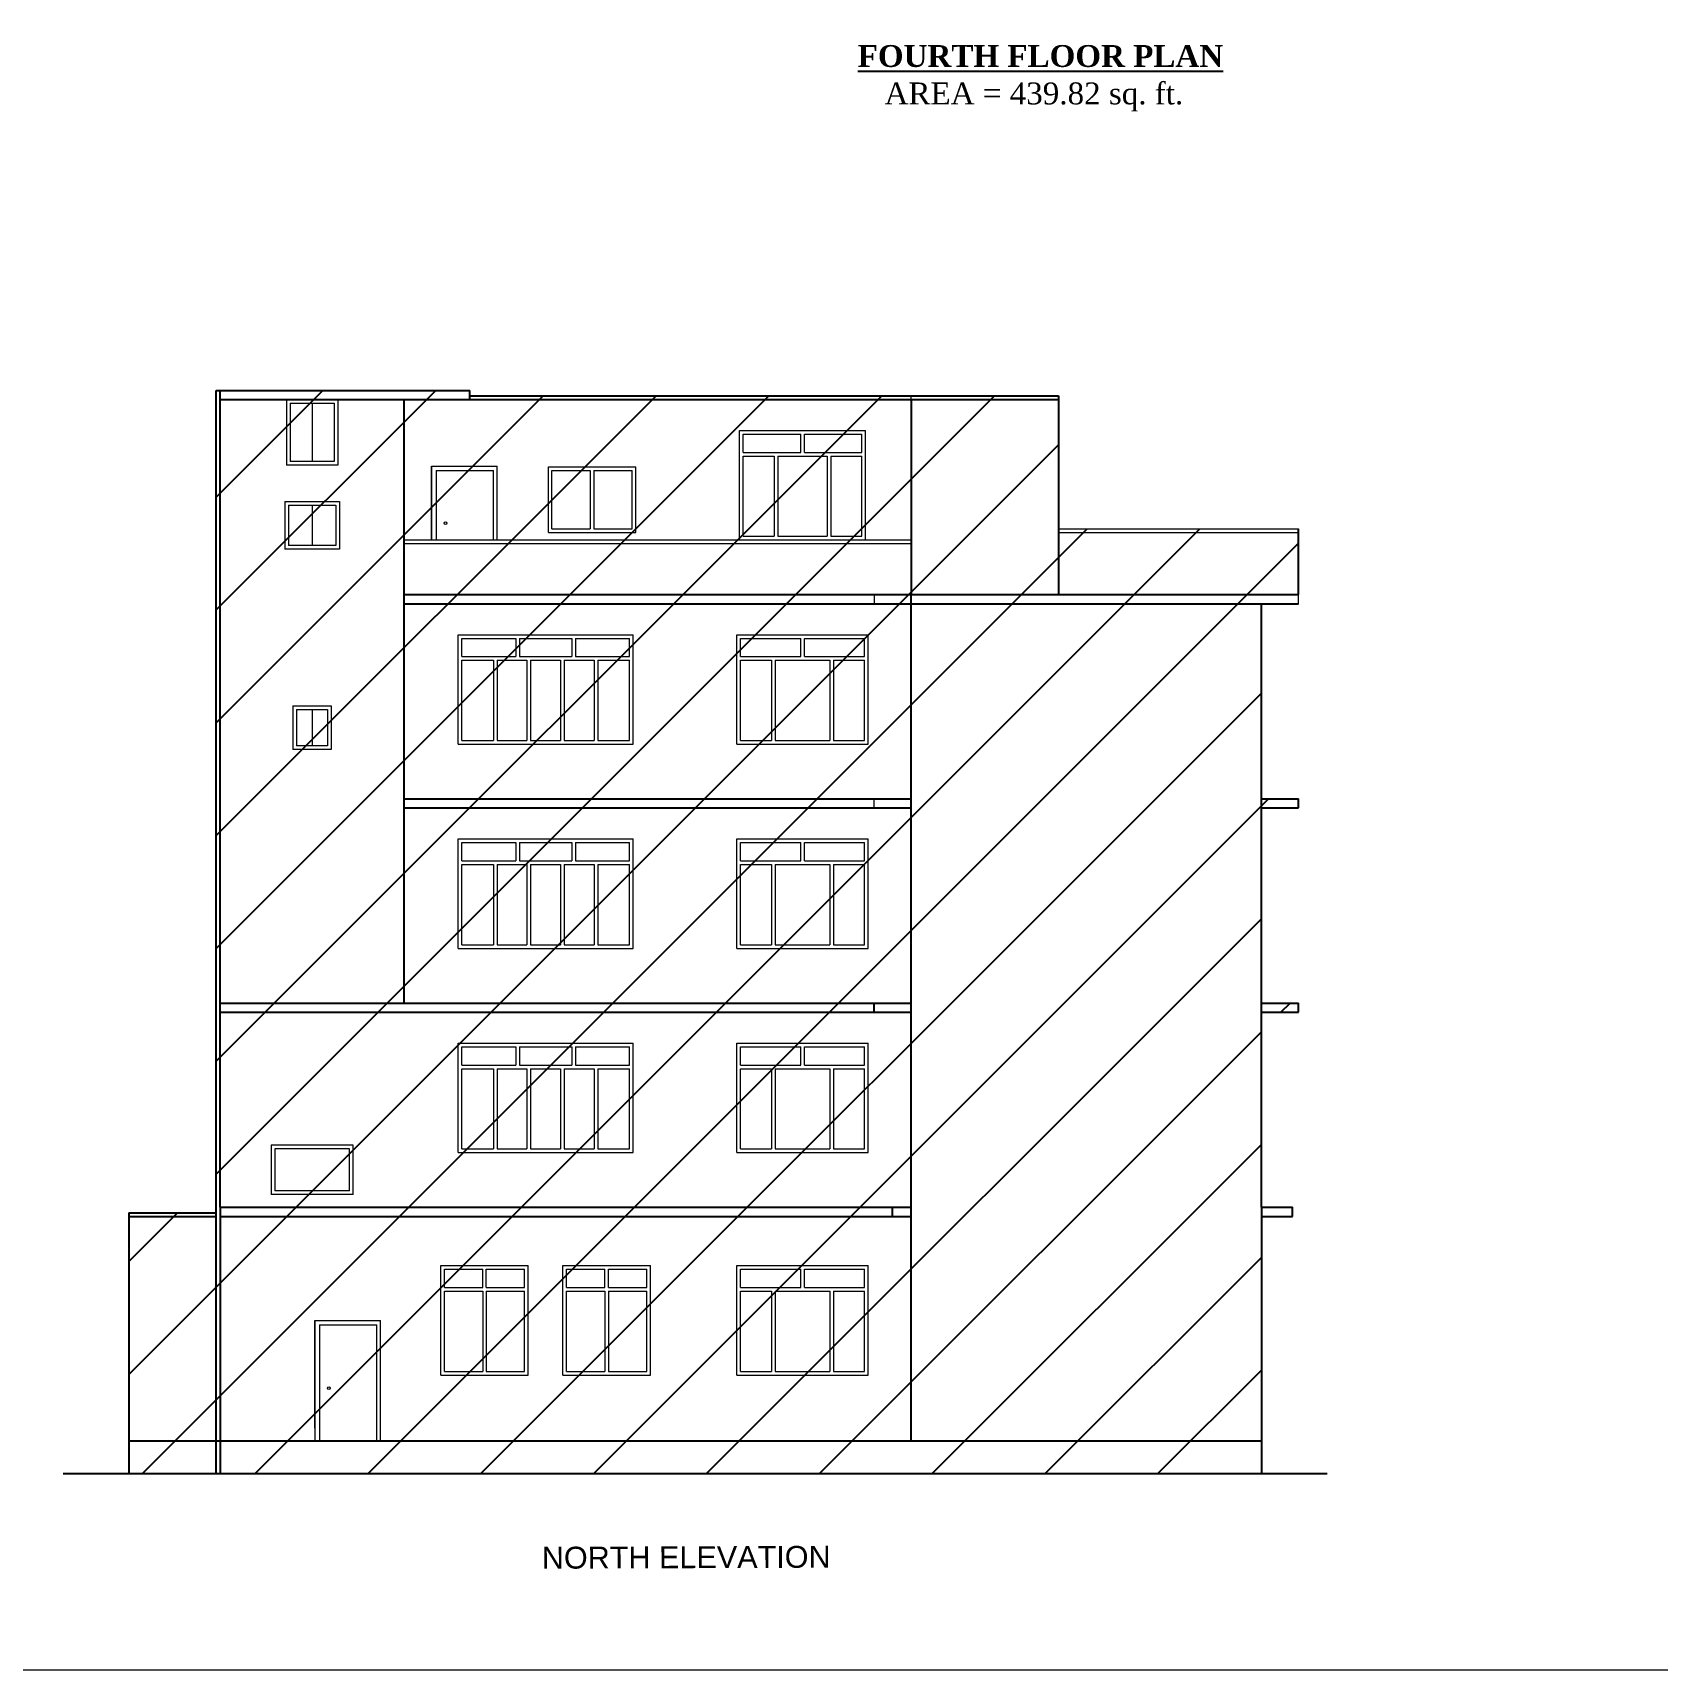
# Model space of a CAD drawing. Header units: inches. Extents: x 4069 to 291496, y -47643 to 12535.
# Drawn here: x 90968 to 91860, y 822 to 1721 of the extents above; entities that cross this region are included whole.
import ezdxf

# ---------------------------------------------------------------- set-up
doc = ezdxf.new("R2010")
doc.units = ezdxf.units.IN
doc.header["$LTSCALE"] = 5
doc.header["$MEASUREMENT"] = 0
for name, color, linetype, lineweight in [('A-WALL', 7, 'Continuous', 9), ('DOOR', 62, 'Continuous', 0), ('ele1', 21, 'Continuous', 20), ('Railing', 43, 'Continuous', 18), ('win', 5, 'Continuous', 18)]:
    doc.layers.add(name, color=color, linetype=linetype, lineweight=lineweight)
for name, color, linetype in [('column', 4, 'Continuous'), ('TEXT', 6, 'Continuous'), ('WALL', 7, 'Continuous')]:
    doc.layers.add(name, color=color, linetype=linetype)
doc.styles.add('DIMTEXT', font='arial.ttf', dxfattribs={"height": 8})
doc.styles.add('ordinary', font='times.ttf')

msp = doc.modelspace()

# ---------------------------------------------------------------- hatches: boundary and pattern name
at = {"layer": 'WALL', "linetype": 'ByBlock', "ltscale": 5, "true_color": 0xf8991e}
h = msp.add_hatch(dxfattribs=at)
h.set_pattern_fill('ANSI31', color=30, scale=350)
h.set_pattern_definition([(45, (83816.94, 5103.35), (-30.93592, 30.93592), [])])
h.paths.add_polyline_path([(91068.90565, 1524.38382), (91068.90565, 1073.38382), (91020.90565, 1073.38382), (91020.90565, 930.38382), (91641.90565, 930.38382), (91641.90565, 1071.38382), (91658.94007, 1071.38382), (91658.94007, 1076.38382), (91641.90565, 1076.38382), (91641.90565, 1183.38382), (91662.34696, 1183.38382), (91662.34696, 1188.38382), (91641.90565, 1188.38382), (91641.90565, 1295.38382), (91662.34696, 1295.38382), (91662.34696, 1300.38382), (91641.90565, 1300.38382), (91641.90565, 1407.38382), (91662.34696, 1407.38382), (91662.34696, 1448.38382), (91530.61412, 1448.38382), (91530.61412, 1521.38382), (91207.98462, 1521.38382), (91207.98462, 1524.38382)])

# ---------------------------------------------------------------- linework, layer by layer
at = {"layer": 'A-WALL', "ltscale": 5}
for p, q in [((91068.90565, 1524.38382), (91070.98454, 1524.38382)), ((91449.98454, 1519.38382), (91449.98454, 1521.38382)), ((91429.54324, 1412.38382), (91429.54324, 1407.38382)), ((91662.34696, 1407.38382), (91662.34696, 1412.38382)), ((91429.54324, 1295.38382), (91429.54324, 1300.38382))]:
    msp.add_line(p, q, dxfattribs=at)
for centre in [(91194.63414, 1451.61927), (91130.63406, 977.13382)]:
    msp.add_circle(centre, 0.7664, dxfattribs=at)
at = {"layer": 'DOOR', "lineweight": 13}
for p, q in [((91186.98462, 1442.38382), (91186.98462, 1482.86927)), ((91186.98462, 1482.86927), (91186.98462, 1442.38382)), ((91186.98462, 1482.86927), (91222.98462, 1482.86927)), ((91222.98462, 1442.38382), (91222.98462, 1482.86927)), ((91189.48462, 1480.36927), (91189.48462, 1442.38382)), ((91189.48462, 1480.36927), (91220.98462, 1480.36927)), ((91220.98462, 1442.38382), (91220.98462, 1480.36927)), ((91122.98454, 955.31568), (91122.98454, 1014.38382)), ((91122.98454, 1014.38382), (91122.98454, 948.38382)), ((91122.98454, 1014.38382), (91158.98454, 1014.38382)), ((91125.48454, 1011.88382), (91125.48454, 948.38382)), ((91125.48454, 1011.88382), (91156.98454, 1011.88382)), ((91156.98454, 948.38382), (91156.98454, 1011.88382)), ((91158.98454, 948.38382), (91158.98454, 1014.38382))]:
    msp.add_line(p, q, dxfattribs=at)
at = {"layer": 'ele1'}
msp.add_lwpolyline([(90199.57197, 2977.82099), (93284.53642, 2977.82099), (93284.53642, 822.48801), (90199.57197, 822.48801)], close=True, dxfattribs=at)
msp.add_lwpolyline([(90199.57197, 2977.82099), (93284.53642, 2977.82099), (93284.53642, 822.48801), (90199.57197, 822.48801)], close=True, dxfattribs=at)
at = {"layer": 'Railing', "color": 30}
for p, q in [((91530.61412, 1448.38382), (91662.34696, 1448.38382)), ((91530.61412, 1446.38382), (91662.34696, 1446.38382)), ((91171.98462, 1442.38382), (91449.98454, 1442.38382)), ((91171.98462, 1440.38382), (91449.98454, 1440.38382))]:
    msp.add_line(p, q, dxfattribs=at)
at = {"layer": 'WALL', "color": 2, "linetype": 'ByBlock', "ltscale": 5}
for p, q in [((91068.90565, 930.38382), (91068.90565, 1524.38382)), ((91068.90565, 1524.38382), (91207.98462, 1524.38382)), ((91070.98454, 1076.38382), (91070.98454, 1524.38382)), ((91070.98454, 1519.38382), (91207.98462, 1519.38382)), ((91171.98462, 1188.38382), (91171.98462, 1519.38382)), ((91207.98462, 1519.38382), (91207.98462, 1524.38382)), ((91207.98462, 1521.38382), (91530.61412, 1521.38382)), ((91207.98462, 1519.38382), (91530.61412, 1519.38382)), ((91449.98454, 1519.38382), (91449.98454, 1412.38382)), ((91530.61412, 1521.38382), (91530.61412, 1412.38382)), ((91662.34696, 1412.38382), (91662.34696, 1448.38382)), ((91171.98462, 1412.38382), (91530.61412, 1412.38382)), ((91449.98454, 948.38382), (91449.98454, 1412.38382)), ((91530.61412, 1412.38382), (91662.34696, 1412.38382)), ((91171.98462, 1407.38382), (91449.98454, 1407.38382)), ((91449.98454, 1407.38382), (91662.34696, 1407.38382)), ((91641.90565, 1188.38382), (91641.90565, 1407.38382)), ((91171.98462, 1300.38382), (91449.98454, 1300.38382)), ((91171.98462, 1295.38382), (91449.98454, 1295.38382)), ((91171.98462, 1188.38382), (91171.98462, 1295.38382)), ((91641.90565, 1300.38382), (91662.34696, 1300.38382)), ((91641.90565, 1295.38382), (91662.34696, 1295.38382)), ((91662.34696, 1295.38382), (91662.34696, 1300.38382)), ((91070.98454, 1188.38382), (91449.98454, 1188.38382)), ((91429.54324, 1183.38382), (91429.54324, 1188.38382)), ((91641.90565, 1188.38382), (91662.34696, 1188.38382)), ((91641.90565, 1076.38382), (91641.90565, 1188.38382)), ((91662.34696, 1183.38382), (91662.34696, 1188.38382)), ((91070.98454, 1183.38382), (91449.98454, 1183.38382)), ((91641.90565, 1183.38382), (91662.34696, 1183.38382)), ((91020.90565, 1073.38382), (91068.90565, 1073.38382)), ((91020.90565, 1073.38382), (91020.90565, 930.38382)), ((91020.90565, 1071.38382), (91068.90565, 1071.38382)), ((91070.98455, 1076.38382), (91449.98454, 1076.38382)), ((91070.98455, 1076.38382), (91070.98455, 930.38382)), ((91070.98455, 1071.38382), (91449.98454, 1071.38382)), ((91439.76389, 1071.38382), (91439.76389, 1076.38382)), ((91641.90565, 1076.38382), (91658.94007, 1076.38382)), ((91641.90565, 1076.38382), (91641.90565, 930.38382)), ((91641.90565, 1071.38382), (91658.94007, 1071.38382)), ((91658.94007, 1071.38382), (91658.94007, 1076.38382)), ((91020.90565, 948.38382), (91641.90565, 948.38382)), ((90984.90565, 930.38382), (91677.90565, 930.38382))]:
    msp.add_line(p, q, dxfattribs=at)
at = {"layer": 'win'}
for p, q in [((91107.48458, 1519.38382), (91107.48458, 1483.38382)), ((91107.48458, 1519.38382), (91135.48458, 1519.38382)), ((91135.48458, 1519.38382), (91135.48458, 1483.38382)), ((91109.48458, 1517.38382), (91109.48458, 1485.38382)), ((91109.48458, 1517.38382), (91133.48458, 1517.38382)), ((91121.48458, 1517.38382), (91121.48458, 1485.38382)), ((91133.48458, 1517.38382), (91133.48458, 1485.38382)), ((91355.86492, 1502.38382), (91424.86492, 1502.38382)), ((91355.86492, 1442.38382), (91355.86492, 1502.38382)), ((91357.86492, 1500.38382), (91389.36492, 1500.38382)), ((91357.86492, 1490.38382), (91357.86492, 1500.38382)), ((91389.36492, 1490.38382), (91389.36492, 1500.38382)), ((91391.36492, 1500.38382), (91422.86492, 1500.38382)), ((91391.36492, 1490.38382), (91391.36492, 1500.38382)), ((91422.86492, 1490.38382), (91422.86492, 1500.38382)), ((91424.86492, 1442.38382), (91424.86492, 1502.38382)), ((91135.48458, 1483.38382), (91107.48458, 1483.38382)), ((91133.48458, 1485.38382), (91109.48458, 1485.38382)), ((91250.98462, 1482.38382), (91298.98462, 1482.38382)), ((91250.98462, 1446.38382), (91250.98462, 1482.38382)), ((91298.98462, 1446.38382), (91298.98462, 1482.38382)), ((91357.86492, 1490.38382), (91389.36492, 1490.38382)), ((91357.86492, 1488.38382), (91374.86492, 1488.38382)), ((91357.86492, 1444.38382), (91357.86492, 1488.38382)), ((91374.86492, 1488.38382), (91374.86492, 1444.38382)), ((91376.86492, 1488.38382), (91403.86492, 1488.38382)), ((91376.86492, 1488.38382), (91376.86492, 1444.38382)), ((91391.36492, 1490.38382), (91422.86492, 1490.38382)), ((91403.86492, 1488.38382), (91403.86492, 1444.38382)), ((91405.86492, 1488.38382), (91422.86492, 1488.38382)), ((91405.86492, 1488.38382), (91405.86492, 1444.38382)), ((91422.86492, 1444.38382), (91422.86492, 1488.38382)), ((91252.98462, 1448.38382), (91252.98462, 1480.38382)), ((91252.98462, 1480.38382), (91273.98462, 1480.38382)), ((91273.98462, 1480.38382), (91273.98462, 1448.38382)), ((91275.98462, 1480.38382), (91296.98462, 1480.38382)), ((91275.98462, 1480.38382), (91275.98462, 1448.38382)), ((91296.98462, 1448.38382), (91296.98462, 1480.38382)), ((91106.48458, 1463.38382), (91106.48458, 1437.38382)), ((91106.48458, 1463.38382), (91136.48458, 1463.38382)), ((91108.48458, 1461.38382), (91108.48458, 1439.38382)), ((91108.48458, 1461.38382), (91134.48458, 1461.38382)), ((91121.48458, 1461.38382), (91121.48458, 1439.38382)), ((91134.48458, 1461.38382), (91134.48458, 1439.38382)), ((91136.48458, 1463.38382), (91136.48458, 1437.38382)), ((91250.98462, 1446.38382), (91298.98462, 1446.38382)), ((91252.98462, 1448.38382), (91273.98462, 1448.38382)), ((91275.98462, 1448.38382), (91296.98462, 1448.38382)), ((91136.48458, 1437.38382), (91106.48458, 1437.38382)), ((91134.48458, 1439.38382), (91108.48458, 1439.38382)), ((91355.86492, 1442.38382), (91424.86492, 1442.38382)), ((91357.86492, 1444.38382), (91374.86492, 1444.38382)), ((91376.86492, 1444.38382), (91403.86492, 1444.38382)), ((91405.86492, 1444.38382), (91422.86492, 1444.38382)), ((91201.48462, 1390.38382), (91297.48462, 1390.38382)), ((91201.48462, 1330.38382), (91201.48462, 1390.38382)), ((91203.48462, 1388.38382), (91233.15129, 1388.38382)), ((91203.48462, 1378.38382), (91203.48462, 1388.38382)), ((91233.15129, 1388.38382), (91233.15129, 1378.38382)), ((91235.15129, 1388.38382), (91263.81796, 1388.38382)), ((91235.15129, 1388.38382), (91235.15129, 1378.38382)), ((91263.81796, 1388.38382), (91263.81796, 1378.38382)), ((91265.81796, 1388.38382), (91295.48462, 1388.38382)), ((91265.81796, 1388.38382), (91265.81796, 1378.38382)), ((91295.48462, 1378.38382), (91295.48462, 1388.38382)), ((91297.48462, 1330.38382), (91297.48462, 1390.38382)), ((91354.36492, 1390.38382), (91426.36492, 1390.38382)), ((91354.36492, 1330.38382), (91354.36492, 1390.38382)), ((91356.36492, 1388.38382), (91389.36492, 1388.38382)), ((91356.36492, 1378.38382), (91356.36492, 1388.38382)), ((91389.36492, 1378.38382), (91389.36492, 1388.38382)), ((91391.36492, 1388.38382), (91424.36492, 1388.38382)), ((91391.36492, 1378.38382), (91391.36492, 1388.38382)), ((91424.36492, 1378.38382), (91424.36492, 1388.38382)), ((91426.36492, 1330.38382), (91426.36492, 1390.38382)), ((91203.48462, 1378.38382), (91233.15129, 1378.38382)), ((91203.48462, 1376.38382), (91220.88462, 1376.38382)), ((91203.48462, 1332.38382), (91203.48462, 1376.38382)), ((91220.88462, 1376.38382), (91220.88462, 1332.38382)), ((91222.88462, 1376.38382), (91239.28462, 1376.38382)), ((91222.88462, 1376.38382), (91222.88462, 1332.38382)), ((91235.15129, 1378.38382), (91263.81796, 1378.38382)), ((91239.28462, 1376.38382), (91239.28462, 1332.38382)), ((91241.28462, 1376.38382), (91257.68462, 1376.38382)), ((91241.28462, 1376.38382), (91241.28462, 1332.38382)), ((91257.68462, 1376.38382), (91257.68462, 1332.38382)), ((91259.68462, 1376.38382), (91276.08462, 1376.38382)), ((91259.68462, 1376.38382), (91259.68462, 1332.38382)), ((91265.81796, 1378.38382), (91295.48462, 1378.38382)), ((91276.08462, 1376.38382), (91276.08462, 1332.38382)), ((91278.08462, 1376.38382), (91295.48462, 1376.38382)), ((91278.08462, 1376.38382), (91278.08462, 1332.38382)), ((91295.48462, 1332.38382), (91295.48462, 1376.38382)), ((91356.36492, 1378.38382), (91389.36492, 1378.38382)), ((91356.36492, 1376.38382), (91373.36492, 1376.38382)), ((91356.36492, 1332.38382), (91356.36492, 1376.38382)), ((91373.36492, 1376.38382), (91373.36492, 1332.38382)), ((91375.36492, 1376.38382), (91405.36492, 1376.38382)), ((91375.36492, 1376.38382), (91375.36492, 1332.38382)), ((91391.36492, 1378.38382), (91424.36492, 1378.38382)), ((91405.36492, 1376.38382), (91405.36492, 1332.38382)), ((91407.36492, 1376.38382), (91424.36492, 1376.38382)), ((91407.36492, 1376.38382), (91407.36492, 1332.38382)), ((91424.36492, 1332.38382), (91424.36492, 1376.38382)), ((91110.98458, 1351.38382), (91110.98458, 1327.38382)), ((91110.98458, 1351.38382), (91131.98458, 1351.38382)), ((91112.98458, 1349.38382), (91112.98458, 1329.38382)), ((91112.98458, 1349.38382), (91129.98458, 1349.38382)), ((91121.48458, 1349.38382), (91121.48458, 1329.38382)), ((91129.98458, 1349.38382), (91129.98458, 1329.38382)), ((91131.98458, 1351.38382), (91131.98458, 1327.38382)), ((91129.98458, 1329.38382), (91112.98458, 1329.38382)), ((91201.48462, 1330.38382), (91297.48462, 1330.38382)), ((91203.48462, 1332.38382), (91220.88462, 1332.38382)), ((91222.88462, 1332.38382), (91239.28462, 1332.38382)), ((91241.28462, 1332.38382), (91257.68462, 1332.38382)), ((91259.68462, 1332.38382), (91276.08462, 1332.38382)), ((91278.08462, 1332.38382), (91295.48462, 1332.38382)), ((91354.36492, 1330.38382), (91426.36492, 1330.38382)), ((91356.36492, 1332.38382), (91373.36492, 1332.38382)), ((91375.36492, 1332.38382), (91405.36492, 1332.38382)), ((91407.36492, 1332.38382), (91424.36492, 1332.38382)), ((91131.98458, 1327.38382), (91110.98458, 1327.38382)), ((91201.48462, 1278.38382), (91297.48462, 1278.38382)), ((91201.48462, 1218.38382), (91201.48462, 1278.38382)), ((91203.48462, 1276.38382), (91233.15129, 1276.38382)), ((91203.48462, 1266.38382), (91203.48462, 1276.38382)), ((91233.15129, 1276.38382), (91233.15129, 1266.38382)), ((91235.15129, 1276.38382), (91263.81796, 1276.38382)), ((91235.15129, 1276.38382), (91235.15129, 1266.38382)), ((91263.81796, 1276.38382), (91263.81796, 1266.38382)), ((91265.81796, 1276.38382), (91295.48462, 1276.38382)), ((91265.81796, 1276.38382), (91265.81796, 1266.38382)), ((91295.48462, 1266.38382), (91295.48462, 1276.38382)), ((91297.48462, 1218.38382), (91297.48462, 1278.38382)), ((91354.36492, 1278.38382), (91426.36492, 1278.38382)), ((91354.36492, 1218.38382), (91354.36492, 1278.38382)), ((91356.36492, 1276.38382), (91389.36492, 1276.38382)), ((91356.36492, 1266.38382), (91356.36492, 1276.38382)), ((91389.36492, 1266.38382), (91389.36492, 1276.38382)), ((91391.36492, 1276.38382), (91424.36492, 1276.38382)), ((91391.36492, 1266.38382), (91391.36492, 1276.38382)), ((91424.36492, 1266.38382), (91424.36492, 1276.38382)), ((91426.36492, 1218.38382), (91426.36492, 1278.38382)), ((91203.48462, 1266.38382), (91233.15129, 1266.38382)), ((91235.15129, 1266.38382), (91263.81796, 1266.38382)), ((91265.81796, 1266.38382), (91295.48462, 1266.38382)), ((91356.36492, 1266.38382), (91389.36492, 1266.38382)), ((91391.36492, 1266.38382), (91424.36492, 1266.38382)), ((91203.48462, 1264.38382), (91220.88462, 1264.38382)), ((91203.48462, 1220.38382), (91203.48462, 1264.38382)), ((91220.88462, 1264.38382), (91220.88462, 1220.38382)), ((91222.88462, 1264.38382), (91239.28462, 1264.38382)), ((91222.88462, 1264.38382), (91222.88462, 1220.38382)), ((91239.28462, 1264.38382), (91239.28462, 1220.38382)), ((91241.28462, 1264.38382), (91257.68462, 1264.38382)), ((91241.28462, 1264.38382), (91241.28462, 1220.38382)), ((91257.68462, 1264.38382), (91257.68462, 1220.38382)), ((91259.68462, 1264.38382), (91276.08462, 1264.38382)), ((91259.68462, 1264.38382), (91259.68462, 1220.38382)), ((91276.08462, 1264.38382), (91276.08462, 1220.38382)), ((91278.08462, 1264.38382), (91295.48462, 1264.38382)), ((91278.08462, 1264.38382), (91278.08462, 1220.38382)), ((91295.48462, 1220.38382), (91295.48462, 1264.38382)), ((91356.36492, 1264.38382), (91373.36492, 1264.38382)), ((91356.36492, 1220.38382), (91356.36492, 1264.38382)), ((91373.36492, 1264.38382), (91373.36492, 1220.38382)), ((91375.36492, 1264.38382), (91405.36492, 1264.38382)), ((91375.36492, 1264.38382), (91375.36492, 1220.38382)), ((91405.36492, 1264.38382), (91405.36492, 1220.38382)), ((91407.36492, 1264.38382), (91424.36492, 1264.38382)), ((91407.36492, 1264.38382), (91407.36492, 1220.38382)), ((91424.36492, 1220.38382), (91424.36492, 1264.38382)), ((91201.48462, 1218.38382), (91297.48462, 1218.38382)), ((91203.48462, 1220.38382), (91220.88462, 1220.38382)), ((91222.88462, 1220.38382), (91239.28462, 1220.38382)), ((91241.28462, 1220.38382), (91257.68462, 1220.38382)), ((91259.68462, 1220.38382), (91276.08462, 1220.38382)), ((91278.08462, 1220.38382), (91295.48462, 1220.38382)), ((91354.36492, 1218.38382), (91426.36492, 1218.38382)), ((91356.36492, 1220.38382), (91373.36492, 1220.38382)), ((91375.36492, 1220.38382), (91405.36492, 1220.38382)), ((91407.36492, 1220.38382), (91424.36492, 1220.38382)), ((91201.48462, 1166.38382), (91297.48462, 1166.38382)), ((91201.48462, 1106.38382), (91201.48462, 1166.38382)), ((91203.48462, 1164.38382), (91233.15129, 1164.38382)), ((91203.48462, 1154.38382), (91203.48462, 1164.38382)), ((91233.15129, 1164.38382), (91233.15129, 1154.38382)), ((91235.15129, 1164.38382), (91263.81796, 1164.38382)), ((91235.15129, 1164.38382), (91235.15129, 1154.38382)), ((91263.81796, 1164.38382), (91263.81796, 1154.38382)), ((91265.81796, 1164.38382), (91295.48462, 1164.38382)), ((91265.81796, 1164.38382), (91265.81796, 1154.38382)), ((91295.48462, 1154.38382), (91295.48462, 1164.38382)), ((91297.48462, 1106.38382), (91297.48462, 1166.38382)), ((91354.36492, 1166.38382), (91426.36492, 1166.38382)), ((91354.36492, 1106.38382), (91354.36492, 1166.38382)), ((91356.36492, 1164.38382), (91389.36492, 1164.38382)), ((91356.36492, 1154.38382), (91356.36492, 1164.38382)), ((91389.36492, 1154.38382), (91389.36492, 1164.38382)), ((91391.36492, 1164.38382), (91424.36492, 1164.38382)), ((91391.36492, 1154.38382), (91391.36492, 1164.38382)), ((91424.36492, 1154.38382), (91424.36492, 1164.38382)), ((91426.36492, 1106.38382), (91426.36492, 1166.38382)), ((91203.48462, 1154.38382), (91233.15129, 1154.38382)), ((91203.48462, 1152.38382), (91220.88462, 1152.38382)), ((91203.48462, 1108.38382), (91203.48462, 1152.38382)), ((91220.88462, 1152.38382), (91220.88462, 1108.38382)), ((91222.88462, 1152.38382), (91239.28462, 1152.38382)), ((91222.88462, 1152.38382), (91222.88462, 1108.38382)), ((91235.15129, 1154.38382), (91263.81796, 1154.38382)), ((91239.28462, 1152.38382), (91239.28462, 1108.38382)), ((91241.28462, 1152.38382), (91257.68462, 1152.38382)), ((91241.28462, 1152.38382), (91241.28462, 1108.38382)), ((91257.68462, 1152.38382), (91257.68462, 1108.38382)), ((91259.68462, 1152.38382), (91276.08462, 1152.38382)), ((91259.68462, 1152.38382), (91259.68462, 1108.38382)), ((91265.81796, 1154.38382), (91295.48462, 1154.38382)), ((91276.08462, 1152.38382), (91276.08462, 1108.38382)), ((91278.08462, 1152.38382), (91295.48462, 1152.38382)), ((91278.08462, 1152.38382), (91278.08462, 1108.38382)), ((91295.48462, 1108.38382), (91295.48462, 1152.38382)), ((91356.36492, 1154.38382), (91389.36492, 1154.38382)), ((91356.36492, 1152.38382), (91373.36492, 1152.38382)), ((91356.36492, 1108.38382), (91356.36492, 1152.38382)), ((91373.36492, 1152.38382), (91373.36492, 1108.38382)), ((91375.36492, 1152.38382), (91405.36492, 1152.38382)), ((91375.36492, 1152.38382), (91375.36492, 1108.38382)), ((91391.36492, 1154.38382), (91424.36492, 1154.38382)), ((91405.36492, 1152.38382), (91405.36492, 1108.38382)), ((91407.36492, 1152.38382), (91424.36492, 1152.38382)), ((91407.36492, 1152.38382), (91407.36492, 1108.38382)), ((91424.36492, 1108.38382), (91424.36492, 1152.38382)), ((91143.97083, 1110.38382), (91098.97083, 1110.38382)), ((91098.97083, 1110.38382), (91098.97083, 1083.38382)), ((91141.97083, 1108.38382), (91100.97083, 1108.38382)), ((91100.97083, 1108.38382), (91100.97083, 1085.38382)), ((91141.97083, 1085.38382), (91141.97083, 1108.38382)), ((91143.97083, 1083.38382), (91143.97083, 1110.38382)), ((91201.48462, 1106.38382), (91297.48462, 1106.38382)), ((91203.48462, 1108.38382), (91220.88462, 1108.38382)), ((91222.88462, 1108.38382), (91239.28462, 1108.38382)), ((91241.28462, 1108.38382), (91257.68462, 1108.38382)), ((91259.68462, 1108.38382), (91276.08462, 1108.38382)), ((91278.08462, 1108.38382), (91295.48462, 1108.38382)), ((91354.36492, 1106.38382), (91426.36492, 1106.38382)), ((91356.36492, 1108.38382), (91373.36492, 1108.38382)), ((91375.36492, 1108.38382), (91405.36492, 1108.38382)), ((91407.36492, 1108.38382), (91424.36492, 1108.38382)), ((91143.97083, 1083.38382), (91098.97083, 1083.38382)), ((91141.97083, 1085.38382), (91100.97083, 1085.38382)), ((91191.98462, 1044.38382), (91239.98462, 1044.38382)), ((91191.98462, 984.38382), (91191.98462, 1044.38382)), ((91193.98462, 1042.38382), (91214.98462, 1042.38382)), ((91193.98462, 1032.38382), (91193.98462, 1042.38382)), ((91214.98462, 1032.38382), (91214.98462, 1042.38382)), ((91216.98462, 1042.38382), (91237.98462, 1042.38382)), ((91216.98462, 1032.38382), (91216.98462, 1042.38382)), ((91237.98462, 1032.38382), (91237.98462, 1042.38382)), ((91239.98462, 984.38382), (91239.98462, 1044.38382)), ((91258.98462, 1044.38382), (91306.98462, 1044.38382)), ((91258.98462, 984.38382), (91258.98462, 1044.38382)), ((91260.98462, 1042.38382), (91281.98462, 1042.38382)), ((91260.98462, 1032.38382), (91260.98462, 1042.38382)), ((91281.98462, 1032.38382), (91281.98462, 1042.38382)), ((91283.98462, 1042.38382), (91304.98462, 1042.38382)), ((91283.98462, 1032.38382), (91283.98462, 1042.38382)), ((91304.98462, 1032.38382), (91304.98462, 1042.38382)), ((91306.98462, 984.38382), (91306.98462, 1044.38382)), ((91354.36492, 1044.38382), (91426.36492, 1044.38382)), ((91354.36492, 984.38382), (91354.36492, 1044.38382)), ((91356.36492, 1042.38382), (91389.36492, 1042.38382)), ((91356.36492, 1032.38382), (91356.36492, 1042.38382)), ((91389.36492, 1032.38382), (91389.36492, 1042.38382)), ((91391.36492, 1042.38382), (91424.36492, 1042.38382)), ((91391.36492, 1032.38382), (91391.36492, 1042.38382)), ((91424.36492, 1032.38382), (91424.36492, 1042.38382)), ((91426.36492, 984.38382), (91426.36492, 1044.38382)), ((91193.98462, 1032.38382), (91214.98462, 1032.38382)), ((91193.98462, 986.38382), (91193.98462, 1030.38382)), ((91193.98462, 1030.38382), (91214.98462, 1030.38382)), ((91214.98462, 1030.38382), (91214.98462, 986.38382)), ((91216.98462, 1032.38382), (91237.98462, 1032.38382)), ((91216.98462, 1030.38382), (91237.98462, 1030.38382)), ((91216.98462, 1030.38382), (91216.98462, 986.38382)), ((91237.98462, 986.38382), (91237.98462, 1030.38382)), ((91260.98462, 1032.38382), (91281.98462, 1032.38382)), ((91260.98462, 986.38382), (91260.98462, 1030.38382)), ((91260.98462, 1030.38382), (91281.98462, 1030.38382)), ((91281.98462, 1030.38382), (91281.98462, 986.38382)), ((91283.98462, 1032.38382), (91304.98462, 1032.38382)), ((91283.98462, 1030.38382), (91304.98462, 1030.38382)), ((91283.98462, 1030.38382), (91283.98462, 986.38382)), ((91304.98462, 986.38382), (91304.98462, 1030.38382)), ((91356.36492, 1032.38382), (91389.36492, 1032.38382)), ((91356.36492, 1030.38382), (91373.36492, 1030.38382)), ((91356.36492, 986.38382), (91356.36492, 1030.38382)), ((91373.36492, 1030.38382), (91373.36492, 986.38382)), ((91375.36492, 1030.38382), (91405.36492, 1030.38382)), ((91375.36492, 1030.38382), (91375.36492, 986.38382)), ((91391.36492, 1032.38382), (91424.36492, 1032.38382)), ((91405.36492, 1030.38382), (91405.36492, 986.38382)), ((91407.36492, 1030.38382), (91424.36492, 1030.38382)), ((91407.36492, 1030.38382), (91407.36492, 986.38382)), ((91424.36492, 986.38382), (91424.36492, 1030.38382)), ((91191.98462, 984.38382), (91239.98462, 984.38382)), ((91193.98462, 986.38382), (91214.98462, 986.38382)), ((91216.98462, 986.38382), (91237.98462, 986.38382)), ((91258.98462, 984.38382), (91306.98462, 984.38382)), ((91260.98462, 986.38382), (91281.98462, 986.38382)), ((91283.98462, 986.38382), (91304.98462, 986.38382)), ((91354.36492, 984.38382), (91426.36492, 984.38382)), ((91356.36492, 986.38382), (91373.36492, 986.38382)), ((91375.36492, 986.38382), (91405.36492, 986.38382)), ((91407.36492, 986.38382), (91424.36492, 986.38382))]:
    msp.add_line(p, q, dxfattribs=at)

# ---------------------------------------------------------------- texts
at = {"layer": 'column', "color": 0, "insert": (91326.55731, 890.45789), "char_height": 12, "width": 216.2724828, "attachment_point": 2, "rotation": 0.20565602, "style": 'DIMTEXT'}
msp.add_mtext('NORTH ELEVATION', dxfattribs=at)
at = {"layer": 'TEXT', "char_height": 12, "width": 219.8150831, "attachment_point": 8, "rotation": 359.99961192, "style": 'ordinary'}
for s, insert in [('{\\fTimes New Roman|b1|i0|c0|p18;\\LFOURTH FLOOR PLAN}', (91520.79493, 1701.5983)), ('AREA = 439.82 sq. ft.', (91517.21017, 1677.35754))]:
    msp.add_mtext(s, dxfattribs=dict(at, insert=insert))

doc.saveas('drawing.dxf')
